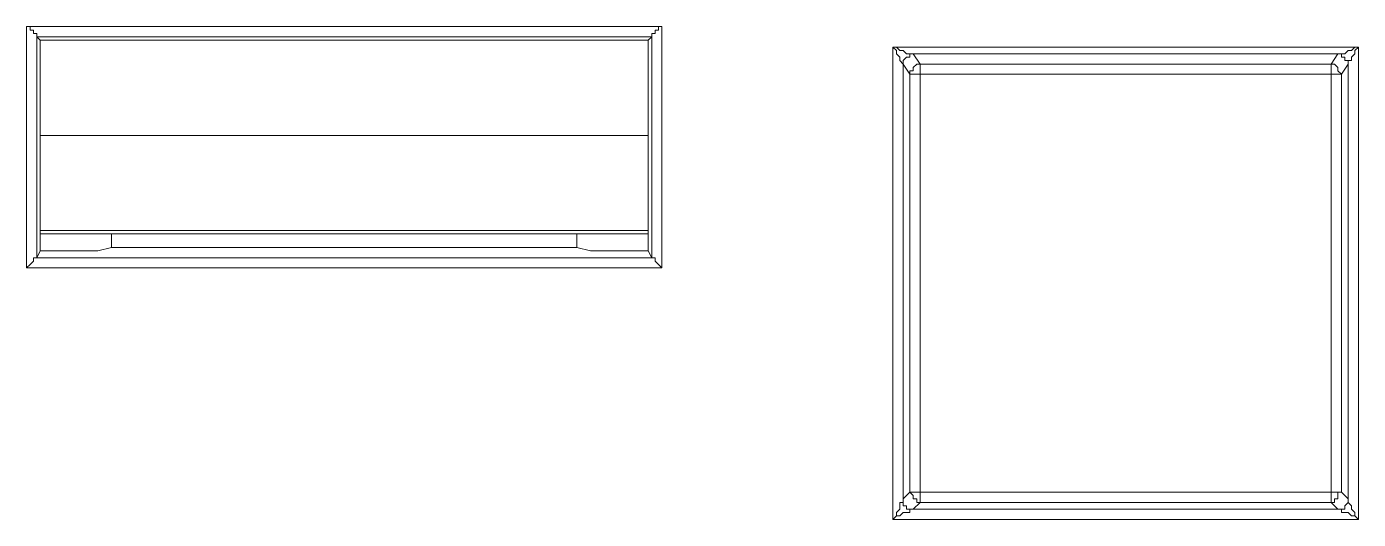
# Model space of a CAD drawing. Header units: centimetres. Extents: x -12.2 to 12.2, y -6.1 to 6.1.
# Drawn here: x -6.933 to -5.55, y -4.429 to -3.918 of the extents above; entities that cross this region are included whole.
import ezdxf

# ---------------------------------------------------------------- set-up
doc = ezdxf.new("R2010")
doc.units = ezdxf.units.CM
doc.header["$MEASUREMENT"] = 0
doc.layers.add('Camada 1', color=7, linetype='Continuous')

msp = doc.modelspace()

# ---------------------------------------------------------------- linework, layer by layer
at = {"layer": 'Camada 1', "lineweight": 9}
for points in [[(-6.93273, -3.91767), (-6.93273, -3.91767), (-6.27304, -3.91767), (-6.27304, -3.91767)], [(-6.93273, -4.16815), (-6.93273, -4.16815), (-6.93273, -3.91767), (-6.93273, -3.91767)], [(-6.27304, -3.91767), (-6.27304, -3.91767), (-6.27304, -4.16815), (-6.27304, -4.16815)], [(-6.28362, -3.92826), (-6.28362, -3.92826), (-6.92215, -3.92826), (-6.92215, -3.92826)], [(-6.92215, -3.92826), (-6.92215, -3.92826), (-6.92215, -4.15756), (-6.92215, -4.15756)], [(-6.91862, -3.93178), (-6.91862, -3.93178), (-6.92215, -3.92826), (-6.92215, -3.92826)], [(-6.91862, -3.95295), (-6.91862, -3.95295), (-6.91862, -3.93178), (-6.91862, -3.93178)], [(-6.91862, -3.93178), (-6.91862, -3.93178), (-6.28715, -3.93178), (-6.28715, -3.93178)], [(-6.28715, -3.93178), (-6.28715, -3.93178), (-6.28362, -3.92826), (-6.28362, -3.92826)], [(-6.28715, -3.93178), (-6.28715, -3.93178), (-6.28715, -3.95295), (-6.28715, -3.95295)], [(-6.28362, -4.15756), (-6.28362, -4.15756), (-6.28362, -3.92826), (-6.28362, -3.92826)], [(-6.03315, -4.4292), (-6.03315, -4.4292), (-6.03315, -3.93884), (-6.03315, -3.93884)], [(-6.03315, -3.93884), (-6.03315, -3.93884), (-5.54984, -3.93884), (-5.54984, -3.93884)], [(-5.54984, -3.93884), (-5.54984, -3.93884), (-5.54984, -4.4292), (-5.54984, -4.4292)], [(-6.91862, -3.95295), (-6.91862, -3.95295), (-6.91862, -4.15051), (-6.91862, -4.15051)], [(-6.28715, -4.15051), (-6.28715, -4.15051), (-6.28715, -3.95295), (-6.28715, -3.95295)], [(-5.57101, -3.9459), (-5.57101, -3.9459), (-6.01198, -3.9459), (-6.01198, -3.9459)], [(-6.01198, -3.9459), (-6.01198, -3.9459), (-6.00492, -3.95648), (-6.00492, -3.95648)], [(-5.57806, -3.95648), (-5.57806, -3.95648), (-5.57101, -3.9459), (-5.57101, -3.9459)], [(-6.02256, -3.95648), (-6.02256, -3.95648), (-6.02256, -4.40803), (-6.02256, -4.40803)], [(-6.01551, -3.96706), (-6.01551, -3.96706), (-6.02256, -3.95648), (-6.02256, -3.95648)], [(-6.01551, -4.40098), (-6.01551, -4.40098), (-6.01551, -3.96706), (-6.01551, -3.96706)], [(-6.00492, -3.95648), (-6.00492, -3.95648), (-5.57806, -3.95648), (-5.57806, -3.95648)], [(-6.00492, -3.96706), (-6.00492, -3.96706), (-6.00492, -4.40098), (-6.00492, -4.40098)], [(-5.57806, -3.96706), (-5.57806, -3.96706), (-6.00492, -3.96706), (-6.00492, -3.96706)], [(-5.57806, -4.40098), (-5.57806, -4.40098), (-5.57806, -3.96706), (-5.57806, -3.96706)], [(-5.56042, -3.95648), (-5.56042, -3.95648), (-5.56748, -3.96706), (-5.56748, -3.96706)], [(-5.56748, -3.96706), (-5.56748, -3.96706), (-5.56748, -4.40098), (-5.56748, -4.40098)], [(-5.56042, -4.40803), (-5.56042, -4.40803), (-5.56042, -3.95648), (-5.56042, -3.95648)], [(-6.28715, -4.03056), (-6.28715, -4.03056), (-6.91862, -4.03056), (-6.91862, -4.03056)], [(-6.28715, -4.12934), (-6.28715, -4.12934), (-6.91862, -4.12934), (-6.91862, -4.12934)], [(-6.28715, -4.13287), (-6.28715, -4.13287), (-6.91862, -4.13287), (-6.91862, -4.13287)], [(-6.84454, -4.14698), (-6.84454, -4.14698), (-6.84454, -4.13287), (-6.84454, -4.13287)], [(-6.36123, -4.13287), (-6.36123, -4.13287), (-6.36123, -4.14698), (-6.36123, -4.14698)], [(-6.84454, -4.14698), (-6.84454, -4.14698), (-6.85865, -4.15051), (-6.85865, -4.15051)], [(-6.84454, -4.14698), (-6.84454, -4.14698), (-6.36123, -4.14698), (-6.36123, -4.14698)], [(-6.34712, -4.15051), (-6.34712, -4.15051), (-6.36123, -4.14698), (-6.36123, -4.14698)], [(-6.91862, -4.15051), (-6.91862, -4.15051), (-6.92215, -4.15756), (-6.92215, -4.15756)], [(-6.92215, -4.15756), (-6.92215, -4.15756), (-6.28362, -4.15756), (-6.28362, -4.15756)], [(-6.91862, -4.15051), (-6.91862, -4.15051), (-6.86923, -4.15051), (-6.86923, -4.15051)], [(-6.33654, -4.15051), (-6.33654, -4.15051), (-6.28715, -4.15051), (-6.28715, -4.15051)], [(-6.28715, -4.15051), (-6.28715, -4.15051), (-6.28362, -4.15756), (-6.28362, -4.15756)], [(-6.27304, -4.16815), (-6.27304, -4.16815), (-6.93273, -4.16815), (-6.93273, -4.16815)], [(-6.02256, -4.40803), (-6.02256, -4.40803), (-6.01551, -4.40098), (-6.01551, -4.40098)], [(-6.00492, -4.40098), (-6.00492, -4.40098), (-5.57806, -4.40098), (-5.57806, -4.40098)], [(-5.56748, -4.40098), (-5.56748, -4.40098), (-5.56042, -4.40803), (-5.56042, -4.40803)], [(-6.00492, -4.41156), (-6.00492, -4.41156), (-6.01198, -4.41862), (-6.01198, -4.41862)], [(-6.01198, -4.41862), (-6.01198, -4.41862), (-5.57101, -4.41862), (-5.57101, -4.41862)], [(-5.57806, -4.41156), (-5.57806, -4.41156), (-6.00492, -4.41156), (-6.00492, -4.41156)], [(-5.57101, -4.41862), (-5.57101, -4.41862), (-5.57806, -4.41156), (-5.57806, -4.41156)], [(-5.54984, -4.4292), (-5.54984, -4.4292), (-6.03315, -4.4292), (-6.03315, -4.4292)]]:
    msp.add_open_spline(points, degree=3, dxfattribs=at)
for points, knots in [([(-6.93273, -3.91767), (-6.93273, -3.91767), (-6.9292, -3.91767), (-6.9292, -3.91767), (-6.9292, -3.91767), (-6.9292, -3.9212), (-6.9292, -3.9212), (-6.9292, -3.9212), (-6.92567, -3.9212), (-6.92567, -3.9212), (-6.92567, -3.9212), (-6.92567, -3.92473), (-6.92567, -3.92473), (-6.92567, -3.92473), (-6.92215, -3.92473), (-6.92215, -3.92473), (-6.92215, -3.92473), (-6.92215, -3.92826), (-6.92215, -3.92826)], [0, 0, 0, 0, 0.1666667, 0.1666667, 0.1666667, 0.3333333, 0.3333333, 0.3333333, 0.5, 0.5, 0.5, 0.6666667, 0.6666667, 0.6666667, 0.8333333, 0.8333333, 0.8333333, 1, 1, 1, 1]), ([(-6.28362, -3.92826), (-6.28362, -3.92826), (-6.28362, -3.92826), (-6.28362, -3.92826), (-6.28362, -3.92826), (-6.28362, -3.92473), (-6.28362, -3.92473), (-6.28362, -3.92473), (-6.28009, -3.92473), (-6.28009, -3.92473), (-6.28009, -3.92473), (-6.28009, -3.9212), (-6.28009, -3.9212), (-6.28009, -3.9212), (-6.27656, -3.9212), (-6.27656, -3.9212), (-6.27656, -3.9212), (-6.27656, -3.91767), (-6.27656, -3.91767), (-6.27656, -3.91767), (-6.27304, -3.91767), (-6.27304, -3.91767)], [0, 0, 0, 0, 0.1428571, 0.1428571, 0.1428571, 0.2857143, 0.2857143, 0.2857143, 0.4285714, 0.4285714, 0.4285714, 0.5714286, 0.5714286, 0.5714286, 0.7142857, 0.7142857, 0.7142857, 0.8571429, 0.8571429, 0.8571429, 1, 1, 1, 1]), ([(-6.03315, -3.93884), (-6.03315, -3.93884), (-6.02962, -3.93884), (-6.02962, -3.93884), (-6.02962, -3.93884), (-6.02609, -3.94237), (-6.02609, -3.94237), (-6.02609, -3.94237), (-6.02256, -3.94237), (-6.02256, -3.94237), (-6.02256, -3.94237), (-6.01904, -3.9459), (-6.01904, -3.9459), (-6.01904, -3.9459), (-6.01551, -3.9459), (-6.01551, -3.9459), (-6.01551, -3.9459), (-6.01198, -3.9459), (-6.01198, -3.9459)], [0, 0, 0, 0, 0.1666667, 0.1666667, 0.1666667, 0.3333333, 0.3333333, 0.3333333, 0.5, 0.5, 0.5, 0.6666667, 0.6666667, 0.6666667, 0.8333333, 0.8333333, 0.8333333, 1, 1, 1, 1]), ([(-6.02256, -3.95648), (-6.02256, -3.95648), (-6.02256, -3.95648), (-6.02256, -3.95648), (-6.02256, -3.95648), (-6.02609, -3.95295), (-6.02609, -3.95295), (-6.02609, -3.95295), (-6.02609, -3.94942), (-6.02609, -3.94942), (-6.02609, -3.94942), (-6.02962, -3.9459), (-6.02962, -3.9459), (-6.02962, -3.9459), (-6.02962, -3.94237), (-6.02962, -3.94237), (-6.02962, -3.94237), (-6.03315, -3.93884), (-6.03315, -3.93884)], [0, 0, 0, 0, 0.1666667, 0.1666667, 0.1666667, 0.3333333, 0.3333333, 0.3333333, 0.5, 0.5, 0.5, 0.6666667, 0.6666667, 0.6666667, 0.8333333, 0.8333333, 0.8333333, 1, 1, 1, 1]), ([(-5.57101, -3.9459), (-5.57101, -3.9459), (-5.57101, -3.9459), (-5.57101, -3.9459), (-5.57101, -3.9459), (-5.56748, -3.9459), (-5.56748, -3.9459), (-5.56748, -3.9459), (-5.56395, -3.9459), (-5.56395, -3.9459), (-5.56395, -3.9459), (-5.56042, -3.94237), (-5.56042, -3.94237), (-5.56042, -3.94237), (-5.5569, -3.94237), (-5.5569, -3.94237), (-5.5569, -3.94237), (-5.55337, -3.93884), (-5.55337, -3.93884), (-5.55337, -3.93884), (-5.54984, -3.93884), (-5.54984, -3.93884)], [0, 0, 0, 0, 0.1428571, 0.1428571, 0.1428571, 0.2857143, 0.2857143, 0.2857143, 0.4285714, 0.4285714, 0.4285714, 0.5714286, 0.5714286, 0.5714286, 0.7142857, 0.7142857, 0.7142857, 0.8571429, 0.8571429, 0.8571429, 1, 1, 1, 1]), ([(-5.54984, -3.93884), (-5.54984, -3.93884), (-5.55337, -3.94237), (-5.55337, -3.94237), (-5.55337, -3.94237), (-5.55337, -3.9459), (-5.55337, -3.9459), (-5.55337, -3.9459), (-5.5569, -3.94942), (-5.5569, -3.94942), (-5.5569, -3.94942), (-5.5569, -3.95295), (-5.5569, -3.95295), (-5.5569, -3.95295), (-5.56042, -3.95295), (-5.56042, -3.95295), (-5.56042, -3.95295), (-5.56042, -3.95648), (-5.56042, -3.95648)], [0, 0, 0, 0, 0.1666667, 0.1666667, 0.1666667, 0.3333333, 0.3333333, 0.3333333, 0.5, 0.5, 0.5, 0.6666667, 0.6666667, 0.6666667, 0.8333333, 0.8333333, 0.8333333, 1, 1, 1, 1]), ([(-6.01198, -3.9459), (-6.01198, -3.9459), (-6.01551, -3.9459), (-6.01551, -3.9459), (-6.01551, -3.9459), (-6.01551, -3.94942), (-6.01551, -3.94942), (-6.01551, -3.94942), (-6.01904, -3.94942), (-6.01904, -3.94942), (-6.01904, -3.94942), (-6.02256, -3.95295), (-6.02256, -3.95295), (-6.02256, -3.95295), (-6.02256, -3.95648), (-6.02256, -3.95648)], [0, 0, 0, 0, 0.2, 0.2, 0.2, 0.4, 0.4, 0.4, 0.6, 0.6, 0.6, 0.8, 0.8, 0.8, 1, 1, 1, 1]), ([(-5.56042, -3.95648), (-5.56042, -3.95648), (-5.56042, -3.95648), (-5.56042, -3.95648), (-5.56042, -3.95648), (-5.56042, -3.95295), (-5.56042, -3.95295), (-5.56042, -3.95295), (-5.56395, -3.95295), (-5.56395, -3.95295), (-5.56395, -3.95295), (-5.56395, -3.94942), (-5.56395, -3.94942), (-5.56395, -3.94942), (-5.56748, -3.94942), (-5.56748, -3.94942), (-5.56748, -3.94942), (-5.56748, -3.9459), (-5.56748, -3.9459), (-5.56748, -3.9459), (-5.57101, -3.9459), (-5.57101, -3.9459)], [0, 0, 0, 0, 0.1428571, 0.1428571, 0.1428571, 0.2857143, 0.2857143, 0.2857143, 0.4285714, 0.4285714, 0.4285714, 0.5714286, 0.5714286, 0.5714286, 0.7142857, 0.7142857, 0.7142857, 0.8571429, 0.8571429, 0.8571429, 1, 1, 1, 1]), ([(-6.00492, -3.95648), (-6.00492, -3.95648), (-6.00492, -3.95648), (-6.00492, -3.95648), (-6.00492, -3.95648), (-6.00845, -3.95648), (-6.00845, -3.95648), (-6.00845, -3.95648), (-6.01198, -3.96001), (-6.01198, -3.96001), (-6.01198, -3.96001), (-6.01198, -3.96353), (-6.01198, -3.96353), (-6.01198, -3.96353), (-6.01551, -3.96353), (-6.01551, -3.96353), (-6.01551, -3.96353), (-6.01551, -3.96706), (-6.01551, -3.96706)], [0, 0, 0, 0, 0.1666667, 0.1666667, 0.1666667, 0.3333333, 0.3333333, 0.3333333, 0.5, 0.5, 0.5, 0.6666667, 0.6666667, 0.6666667, 0.8333333, 0.8333333, 0.8333333, 1, 1, 1, 1]), ([(-6.00492, -3.96706), (-6.00492, -3.96706), (-6.00492, -3.96706), (-6.00492, -3.96706), (-6.00492, -3.96706), (-6.00845, -3.96706), (-6.00845, -3.96706), (-6.00845, -3.96706), (-6.01198, -3.96706), (-6.01198, -3.96706), (-6.01198, -3.96706), (-6.01551, -3.96706), (-6.01551, -3.96706)], [0, 0, 0, 0, 0.25, 0.25, 0.25, 0.5, 0.5, 0.5, 0.75, 0.75, 0.75, 1, 1, 1, 1]), ([(-6.00492, -3.96706), (-6.00492, -3.96706), (-6.00492, -3.96353), (-6.00492, -3.96353), (-6.00492, -3.96353), (-6.00492, -3.96001), (-6.00492, -3.96001), (-6.00492, -3.96001), (-6.00492, -3.95648), (-6.00492, -3.95648)], [0, 0, 0, 0, 0.3333333, 0.3333333, 0.3333333, 0.6666667, 0.6666667, 0.6666667, 1, 1, 1, 1]), ([(-5.56748, -3.96706), (-5.56748, -3.96706), (-5.57101, -3.96353), (-5.57101, -3.96353), (-5.57101, -3.96353), (-5.57101, -3.96001), (-5.57101, -3.96001), (-5.57101, -3.96001), (-5.57454, -3.95648), (-5.57454, -3.95648), (-5.57454, -3.95648), (-5.57806, -3.95648), (-5.57806, -3.95648)], [0, 0, 0, 0, 0.25, 0.25, 0.25, 0.5, 0.5, 0.5, 0.75, 0.75, 0.75, 1, 1, 1, 1]), ([(-5.57806, -3.96706), (-5.57806, -3.96706), (-5.57806, -3.96353), (-5.57806, -3.96353), (-5.57806, -3.96353), (-5.57806, -3.96001), (-5.57806, -3.96001), (-5.57806, -3.96001), (-5.57806, -3.95648), (-5.57806, -3.95648)], [0, 0, 0, 0, 0.3333333, 0.3333333, 0.3333333, 0.6666667, 0.6666667, 0.6666667, 1, 1, 1, 1]), ([(-5.56748, -3.96706), (-5.56748, -3.96706), (-5.57101, -3.96706), (-5.57101, -3.96706), (-5.57101, -3.96706), (-5.57454, -3.96706), (-5.57454, -3.96706), (-5.57454, -3.96706), (-5.57806, -3.96706), (-5.57806, -3.96706)], [0, 0, 0, 0, 0.3333333, 0.3333333, 0.3333333, 0.6666667, 0.6666667, 0.6666667, 1, 1, 1, 1]), ([(-6.93273, -4.16815), (-6.93273, -4.16815), (-6.9292, -4.16462), (-6.9292, -4.16462), (-6.9292, -4.16462), (-6.92567, -4.16109), (-6.92567, -4.16109), (-6.92567, -4.16109), (-6.92567, -4.15756), (-6.92567, -4.15756), (-6.92567, -4.15756), (-6.92215, -4.15756), (-6.92215, -4.15756)], [0, 0, 0, 0, 0.25, 0.25, 0.25, 0.5, 0.5, 0.5, 0.75, 0.75, 0.75, 1, 1, 1, 1]), ([(-6.85865, -4.15051), (-6.85865, -4.15051), (-6.85865, -4.15051), (-6.85865, -4.15051), (-6.85865, -4.15051), (-6.86217, -4.15051), (-6.86217, -4.15051), (-6.86217, -4.15051), (-6.8657, -4.15051), (-6.8657, -4.15051), (-6.8657, -4.15051), (-6.86923, -4.15051), (-6.86923, -4.15051)], [0, 0, 0, 0, 0.25, 0.25, 0.25, 0.5, 0.5, 0.5, 0.75, 0.75, 0.75, 1, 1, 1, 1]), ([(-6.33654, -4.15051), (-6.33654, -4.15051), (-6.33654, -4.15051), (-6.33654, -4.15051), (-6.33654, -4.15051), (-6.34006, -4.15051), (-6.34006, -4.15051), (-6.34006, -4.15051), (-6.34359, -4.15051), (-6.34359, -4.15051), (-6.34359, -4.15051), (-6.34712, -4.15051), (-6.34712, -4.15051)], [0, 0, 0, 0, 0.25, 0.25, 0.25, 0.5, 0.5, 0.5, 0.75, 0.75, 0.75, 1, 1, 1, 1]), ([(-6.28362, -4.15756), (-6.28362, -4.15756), (-6.28362, -4.15756), (-6.28362, -4.15756), (-6.28362, -4.15756), (-6.28009, -4.15756), (-6.28009, -4.15756), (-6.28009, -4.15756), (-6.28009, -4.16109), (-6.28009, -4.16109), (-6.28009, -4.16109), (-6.27656, -4.16462), (-6.27656, -4.16462), (-6.27656, -4.16462), (-6.27304, -4.16815), (-6.27304, -4.16815)], [0, 0, 0, 0, 0.2, 0.2, 0.2, 0.4, 0.4, 0.4, 0.6, 0.6, 0.6, 0.8, 0.8, 0.8, 1, 1, 1, 1]), ([(-6.03315, -4.4292), (-6.03315, -4.4292), (-6.02962, -4.42567), (-6.02962, -4.42567), (-6.02962, -4.42567), (-6.02962, -4.42215), (-6.02962, -4.42215), (-6.02962, -4.42215), (-6.02609, -4.41862), (-6.02609, -4.41862), (-6.02609, -4.41862), (-6.02609, -4.41509), (-6.02609, -4.41509), (-6.02609, -4.41509), (-6.02609, -4.41156), (-6.02609, -4.41156), (-6.02609, -4.41156), (-6.02256, -4.41156), (-6.02256, -4.41156), (-6.02256, -4.41156), (-6.02256, -4.40803), (-6.02256, -4.40803)], [0, 0, 0, 0, 0.1428571, 0.1428571, 0.1428571, 0.2857143, 0.2857143, 0.2857143, 0.4285714, 0.4285714, 0.4285714, 0.5714286, 0.5714286, 0.5714286, 0.7142857, 0.7142857, 0.7142857, 0.8571429, 0.8571429, 0.8571429, 1, 1, 1, 1]), ([(-6.01198, -4.41862), (-6.01198, -4.41862), (-6.01551, -4.41862), (-6.01551, -4.41862), (-6.01551, -4.41862), (-6.01904, -4.41862), (-6.01904, -4.41862), (-6.01904, -4.41862), (-6.01904, -4.41509), (-6.01904, -4.41509), (-6.01904, -4.41509), (-6.02256, -4.41509), (-6.02256, -4.41509), (-6.02256, -4.41509), (-6.02256, -4.41156), (-6.02256, -4.41156), (-6.02256, -4.41156), (-6.02256, -4.40803), (-6.02256, -4.40803)], [0, 0, 0, 0, 0.1666667, 0.1666667, 0.1666667, 0.3333333, 0.3333333, 0.3333333, 0.5, 0.5, 0.5, 0.6666667, 0.6666667, 0.6666667, 0.8333333, 0.8333333, 0.8333333, 1, 1, 1, 1]), ([(-6.00492, -4.41156), (-6.00492, -4.41156), (-6.00492, -4.41156), (-6.00492, -4.41156), (-6.00492, -4.41156), (-6.00845, -4.41156), (-6.00845, -4.41156), (-6.00845, -4.41156), (-6.00845, -4.40803), (-6.00845, -4.40803), (-6.00845, -4.40803), (-6.01198, -4.40803), (-6.01198, -4.40803), (-6.01198, -4.40803), (-6.01198, -4.40451), (-6.01198, -4.40451), (-6.01198, -4.40451), (-6.01551, -4.40098), (-6.01551, -4.40098)], [0, 0, 0, 0, 0.1666667, 0.1666667, 0.1666667, 0.3333333, 0.3333333, 0.3333333, 0.5, 0.5, 0.5, 0.6666667, 0.6666667, 0.6666667, 0.8333333, 0.8333333, 0.8333333, 1, 1, 1, 1]), ([(-6.00492, -4.40098), (-6.00492, -4.40098), (-6.00492, -4.40098), (-6.00492, -4.40098), (-6.00492, -4.40098), (-6.00845, -4.40098), (-6.00845, -4.40098), (-6.00845, -4.40098), (-6.01198, -4.40098), (-6.01198, -4.40098), (-6.01198, -4.40098), (-6.01551, -4.40098), (-6.01551, -4.40098)], [0, 0, 0, 0, 0.25, 0.25, 0.25, 0.5, 0.5, 0.5, 0.75, 0.75, 0.75, 1, 1, 1, 1]), ([(-6.00492, -4.41156), (-6.00492, -4.41156), (-6.00492, -4.41156), (-6.00492, -4.41156), (-6.00492, -4.41156), (-6.00492, -4.40803), (-6.00492, -4.40803), (-6.00492, -4.40803), (-6.00492, -4.40451), (-6.00492, -4.40451), (-6.00492, -4.40451), (-6.00492, -4.40098), (-6.00492, -4.40098)], [0, 0, 0, 0, 0.25, 0.25, 0.25, 0.5, 0.5, 0.5, 0.75, 0.75, 0.75, 1, 1, 1, 1]), ([(-5.57806, -4.41156), (-5.57806, -4.41156), (-5.57806, -4.41156), (-5.57806, -4.41156), (-5.57806, -4.41156), (-5.57454, -4.41156), (-5.57454, -4.41156), (-5.57454, -4.41156), (-5.57454, -4.40803), (-5.57454, -4.40803), (-5.57454, -4.40803), (-5.57101, -4.40803), (-5.57101, -4.40803), (-5.57101, -4.40803), (-5.57101, -4.40451), (-5.57101, -4.40451), (-5.57101, -4.40451), (-5.57101, -4.40098), (-5.57101, -4.40098), (-5.57101, -4.40098), (-5.56748, -4.40098), (-5.56748, -4.40098)], [0, 0, 0, 0, 0.1428571, 0.1428571, 0.1428571, 0.2857143, 0.2857143, 0.2857143, 0.4285714, 0.4285714, 0.4285714, 0.5714286, 0.5714286, 0.5714286, 0.7142857, 0.7142857, 0.7142857, 0.8571429, 0.8571429, 0.8571429, 1, 1, 1, 1]), ([(-5.57806, -4.41156), (-5.57806, -4.41156), (-5.57806, -4.41156), (-5.57806, -4.41156), (-5.57806, -4.41156), (-5.57806, -4.40803), (-5.57806, -4.40803), (-5.57806, -4.40803), (-5.57806, -4.40451), (-5.57806, -4.40451), (-5.57806, -4.40451), (-5.57806, -4.40098), (-5.57806, -4.40098)], [0, 0, 0, 0, 0.25, 0.25, 0.25, 0.5, 0.5, 0.5, 0.75, 0.75, 0.75, 1, 1, 1, 1]), ([(-5.56748, -4.40098), (-5.56748, -4.40098), (-5.57101, -4.40098), (-5.57101, -4.40098), (-5.57101, -4.40098), (-5.57454, -4.40098), (-5.57454, -4.40098), (-5.57454, -4.40098), (-5.57806, -4.40098), (-5.57806, -4.40098)], [0, 0, 0, 0, 0.3333333, 0.3333333, 0.3333333, 0.6666667, 0.6666667, 0.6666667, 1, 1, 1, 1]), ([(-5.57101, -4.41862), (-5.57101, -4.41862), (-5.56748, -4.41862), (-5.56748, -4.41862), (-5.56748, -4.41862), (-5.56395, -4.41862), (-5.56395, -4.41862), (-5.56395, -4.41862), (-5.56395, -4.41509), (-5.56395, -4.41509), (-5.56395, -4.41509), (-5.56042, -4.41156), (-5.56042, -4.41156), (-5.56042, -4.41156), (-5.56042, -4.40803), (-5.56042, -4.40803)], [0, 0, 0, 0, 0.2, 0.2, 0.2, 0.4, 0.4, 0.4, 0.6, 0.6, 0.6, 0.8, 0.8, 0.8, 1, 1, 1, 1]), ([(-5.56042, -4.40803), (-5.56042, -4.40803), (-5.56042, -4.40803), (-5.56042, -4.40803), (-5.56042, -4.40803), (-5.56042, -4.41156), (-5.56042, -4.41156), (-5.56042, -4.41156), (-5.5569, -4.41509), (-5.5569, -4.41509), (-5.5569, -4.41509), (-5.5569, -4.41862), (-5.5569, -4.41862), (-5.5569, -4.41862), (-5.55337, -4.42215), (-5.55337, -4.42215), (-5.55337, -4.42215), (-5.55337, -4.42567), (-5.55337, -4.42567), (-5.55337, -4.42567), (-5.54984, -4.4292), (-5.54984, -4.4292)], [0, 0, 0, 0, 0.1428571, 0.1428571, 0.1428571, 0.2857143, 0.2857143, 0.2857143, 0.4285714, 0.4285714, 0.4285714, 0.5714286, 0.5714286, 0.5714286, 0.7142857, 0.7142857, 0.7142857, 0.8571429, 0.8571429, 0.8571429, 1, 1, 1, 1]), ([(-6.01198, -4.41862), (-6.01198, -4.41862), (-6.01198, -4.41862), (-6.01198, -4.41862), (-6.01198, -4.41862), (-6.01551, -4.41862), (-6.01551, -4.41862), (-6.01551, -4.41862), (-6.01551, -4.42215), (-6.01551, -4.42215), (-6.01551, -4.42215), (-6.01904, -4.42215), (-6.01904, -4.42215), (-6.01904, -4.42215), (-6.02256, -4.42215), (-6.02256, -4.42215), (-6.02256, -4.42215), (-6.02609, -4.42567), (-6.02609, -4.42567), (-6.02609, -4.42567), (-6.02962, -4.42567), (-6.02962, -4.42567), (-6.02962, -4.42567), (-6.03315, -4.4292), (-6.03315, -4.4292)], [0, 0, 0, 0, 0.125, 0.125, 0.125, 0.25, 0.25, 0.25, 0.375, 0.375, 0.375, 0.5, 0.5, 0.5, 0.625, 0.625, 0.625, 0.75, 0.75, 0.75, 0.875, 0.875, 0.875, 1, 1, 1, 1]), ([(-5.54984, -4.4292), (-5.54984, -4.4292), (-5.55337, -4.42567), (-5.55337, -4.42567), (-5.55337, -4.42567), (-5.5569, -4.42567), (-5.5569, -4.42567), (-5.5569, -4.42567), (-5.56042, -4.42215), (-5.56042, -4.42215), (-5.56042, -4.42215), (-5.56395, -4.42215), (-5.56395, -4.42215), (-5.56395, -4.42215), (-5.56748, -4.42215), (-5.56748, -4.42215), (-5.56748, -4.42215), (-5.56748, -4.41862), (-5.56748, -4.41862), (-5.56748, -4.41862), (-5.57101, -4.41862), (-5.57101, -4.41862)], [0, 0, 0, 0, 0.1428571, 0.1428571, 0.1428571, 0.2857143, 0.2857143, 0.2857143, 0.4285714, 0.4285714, 0.4285714, 0.5714286, 0.5714286, 0.5714286, 0.7142857, 0.7142857, 0.7142857, 0.8571429, 0.8571429, 0.8571429, 1, 1, 1, 1])]:
    msp.add_open_spline(points, degree=3, knots=knots, dxfattribs=at)

doc.saveas('drawing.dxf')
